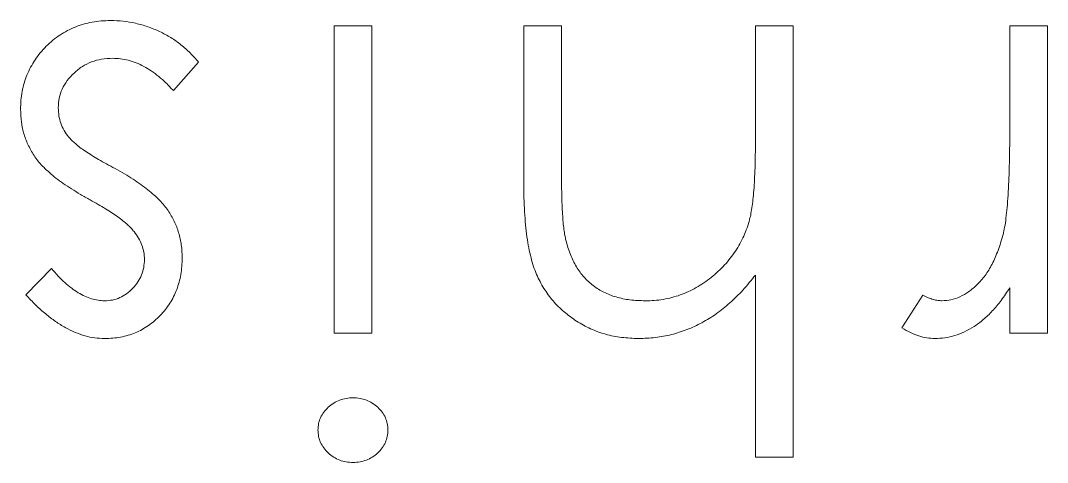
# Model space of a CAD drawing. Header units: millimetres. Extents: x 0 to 276, y 0 to 293.
# Drawn here: x 119.51 to 128.06, y 168.68 to 172.36 of the extents above; entities that cross this region are included whole.
import ezdxf

# ---------------------------------------------------------------- set-up
doc = ezdxf.new("R2010")
doc.units = ezdxf.units.MM

msp = doc.modelspace()

# ---------------------------------------------------------------- linework, layer by layer
at = {"color": 18, "linetype": 'Continuous', "lineweight": 15, "true_color": 0x000000}
for p, q in [((122.1208, 169.7606), (122.1208, 172.3183)), ((122.1208, 172.3183), (122.4349, 172.3183)), ((122.1208, 169.7606), (122.1208, 172.3183)), ((122.1208, 172.3183), (122.4349, 172.3183)), ((122.1208, 169.7606), (122.1208, 172.3183)), ((122.1208, 172.3183), (122.4349, 172.3183)), ((122.1208, 169.7606), (122.1208, 172.3183)), ((122.1208, 172.3183), (122.4349, 172.3183)), ((122.4349, 172.3183), (122.4349, 169.7606)), ((122.4349, 172.3183), (122.4349, 169.7606)), ((122.4349, 172.3183), (122.4349, 169.7606)), ((122.4349, 172.3183), (122.4349, 169.7606)), ((123.7002, 172.3183), (124.0143, 172.3183)), ((123.7002, 171.0121), (123.7002, 172.3183)), ((123.7002, 172.3183), (124.0143, 172.3183)), ((123.7002, 171.0121), (123.7002, 172.3183)), ((123.7002, 172.3183), (124.0143, 172.3183)), ((123.7002, 171.0121), (123.7002, 172.3183)), ((123.7002, 172.3183), (124.0143, 172.3183)), ((123.7002, 171.0121), (123.7002, 172.3183)), ((124.0143, 172.3183), (124.0143, 171.1151)), ((124.0143, 172.3183), (124.0143, 171.1151)), ((124.0143, 172.3183), (124.0143, 171.1151)), ((124.0143, 172.3183), (124.0143, 171.1151)), ((125.6297, 171.3935), (125.6297, 172.3183)), ((125.6297, 172.3183), (125.9438, 172.3183)), ((125.6297, 171.3935), (125.6297, 172.3183)), ((125.6297, 172.3183), (125.9438, 172.3183)), ((125.6297, 171.3935), (125.6297, 172.3183)), ((125.6297, 172.3183), (125.9438, 172.3183)), ((125.6297, 171.3935), (125.6297, 172.3183)), ((125.6297, 172.3183), (125.9438, 172.3183)), ((125.9438, 172.3183), (125.9438, 168.7285)), ((125.9438, 172.3183), (125.9438, 168.7285)), ((125.9438, 172.3183), (125.9438, 168.7285)), ((125.9438, 172.3183), (125.9438, 168.7285)), ((127.7477, 171.4587), (127.7477, 172.3183)), ((127.7477, 172.3183), (128.0618, 172.3183)), ((127.7477, 171.4587), (127.7477, 172.3183)), ((127.7477, 172.3183), (128.0618, 172.3183)), ((127.7477, 171.4587), (127.7477, 172.3183)), ((127.7477, 172.3183), (128.0618, 172.3183)), ((127.7477, 171.4587), (127.7477, 172.3183)), ((127.7477, 172.3183), (128.0618, 172.3183)), ((128.0618, 172.3183), (128.0618, 169.7606)), ((128.0618, 172.3183), (128.0618, 169.7606)), ((128.0618, 172.3183), (128.0618, 169.7606)), ((128.0618, 172.3183), (128.0618, 169.7606)), ((120.99, 172.0168), (120.7818, 171.7798)), ((120.99, 172.0168), (120.7818, 171.7798)), ((120.99, 172.0168), (120.7818, 171.7798)), ((120.99, 172.0168), (120.7818, 171.7798)), ((119.5541, 170.0796), (119.7672, 170.299)), ((119.5541, 170.0796), (119.7672, 170.299)), ((119.5541, 170.0796), (119.7672, 170.299)), ((119.5541, 170.0796), (119.7672, 170.299)), ((125.6297, 168.7285), (125.6297, 170.2436)), ((125.6297, 168.7285), (125.6297, 170.2436)), ((125.6297, 168.7285), (125.6297, 170.2436)), ((125.6297, 168.7285), (125.6297, 170.2436)), ((127.7477, 169.7606), (127.7477, 170.1371)), ((127.7477, 169.7606), (127.7477, 170.1371)), ((127.7477, 169.7606), (127.7477, 170.1371)), ((127.7477, 169.7606), (127.7477, 170.1371)), ((126.8502, 169.8033), (127.0227, 170.0754)), ((126.8502, 169.8033), (127.0227, 170.0754)), ((126.8502, 169.8033), (127.0227, 170.0754)), ((126.8502, 169.8033), (127.0227, 170.0754)), ((122.4349, 169.7606), (122.1208, 169.7606)), ((122.4349, 169.7606), (122.1208, 169.7606)), ((122.4349, 169.7606), (122.1208, 169.7606)), ((122.4349, 169.7606), (122.1208, 169.7606)), ((128.0618, 169.7606), (127.7477, 169.7606)), ((128.0618, 169.7606), (127.7477, 169.7606)), ((128.0618, 169.7606), (127.7477, 169.7606)), ((128.0618, 169.7606), (127.7477, 169.7606)), ((125.9438, 168.7285), (125.6297, 168.7285)), ((125.9438, 168.7285), (125.6297, 168.7285)), ((125.9438, 168.7285), (125.6297, 168.7285)), ((125.9438, 168.7285), (125.6297, 168.7285))]:
    msp.add_line(p, q, dxfattribs=at)
for points, knots in [([(119.5092, 171.6241), (119.5099, 171.6494), (119.5114, 171.6992), (119.5212, 171.7725), (119.5382, 171.8427), (119.5613, 171.9104), (119.5924, 171.9743), (119.629, 172.0362), (119.6729, 172.0945), (119.723, 172.1494), (119.7778, 172.1995), (119.8363, 172.2435), (119.8986, 172.2801), (119.9641, 172.3103), (120.033, 172.3344), (120.1055, 172.3511), (120.1811, 172.361), (120.2325, 172.3624), (120.2587, 172.3631)], [0, 0, 0, 0, 0.0645481, 0.1271991, 0.1885973, 0.2486395, 0.3095247, 0.370037, 0.4318892, 0.4957043, 0.5595193, 0.6213716, 0.6823971, 0.7435685, 0.8054985, 0.8686397, 0.9330662, 1, 1, 1, 1]), ([(119.5092, 171.6241), (119.5099, 171.6494), (119.5114, 171.6992), (119.5212, 171.7725), (119.5382, 171.8427), (119.5613, 171.9104), (119.5924, 171.9743), (119.629, 172.0362), (119.6729, 172.0945), (119.723, 172.1494), (119.7778, 172.1995), (119.8363, 172.2435), (119.8986, 172.2801), (119.9641, 172.3103), (120.033, 172.3344), (120.1055, 172.3511), (120.1811, 172.361), (120.2325, 172.3624), (120.2587, 172.3631)], [0, 0, 0, 0, 0.0645481, 0.1271991, 0.1885973, 0.2486395, 0.3095247, 0.370037, 0.4318892, 0.4957043, 0.5595193, 0.6213716, 0.6823971, 0.7435685, 0.8054985, 0.8686397, 0.9330662, 1, 1, 1, 1]), ([(119.5092, 171.6241), (119.5099, 171.6494), (119.5114, 171.6992), (119.5212, 171.7725), (119.5382, 171.8427), (119.5613, 171.9104), (119.5924, 171.9743), (119.629, 172.0362), (119.6729, 172.0945), (119.723, 172.1494), (119.7778, 172.1995), (119.8363, 172.2435), (119.8986, 172.2801), (119.9641, 172.3103), (120.033, 172.3344), (120.1055, 172.3511), (120.1811, 172.361), (120.2325, 172.3624), (120.2587, 172.3631)], [0, 0, 0, 0, 0.0645481, 0.1271991, 0.1885973, 0.2486395, 0.3095247, 0.370037, 0.4318892, 0.4957043, 0.5595193, 0.6213716, 0.6823971, 0.7435685, 0.8054985, 0.8686397, 0.9330662, 1, 1, 1, 1]), ([(119.5092, 171.6241), (119.5099, 171.6494), (119.5114, 171.6992), (119.5212, 171.7725), (119.5382, 171.8427), (119.5613, 171.9104), (119.5924, 171.9743), (119.629, 172.0362), (119.6729, 172.0945), (119.723, 172.1494), (119.7778, 172.1995), (119.8363, 172.2435), (119.8986, 172.2801), (119.9641, 172.3103), (120.033, 172.3344), (120.1055, 172.3511), (120.1811, 172.361), (120.2325, 172.3624), (120.2587, 172.3631)], [0, 0, 0, 0, 0.0645481, 0.1271991, 0.1885973, 0.2486395, 0.3095247, 0.370037, 0.4318892, 0.4957043, 0.5595193, 0.6213716, 0.6823971, 0.7435685, 0.8054985, 0.8686397, 0.9330662, 1, 1, 1, 1]), ([(120.2587, 172.3631), (120.2941, 172.3621), (120.3643, 172.3602), (120.4682, 172.3417), (120.5697, 172.3129), (120.6681, 172.2731), (120.7612, 172.223), (120.8463, 172.1629), (120.9238, 172.0949), (120.9679, 172.0428), (120.99, 172.0168)], [0, 0, 0, 0, 0.1267425, 0.251724, 0.3772187, 0.5046935, 0.6314582, 0.7554011, 0.8777005, 1, 1, 1, 1]), ([(120.2587, 172.3631), (120.2941, 172.3621), (120.3643, 172.3602), (120.4682, 172.3417), (120.5697, 172.3129), (120.6681, 172.2731), (120.7612, 172.223), (120.8463, 172.1629), (120.9238, 172.0949), (120.9679, 172.0428), (120.99, 172.0168)], [0, 0, 0, 0, 0.1267425, 0.251724, 0.3772187, 0.5046935, 0.6314582, 0.7554011, 0.8777005, 1, 1, 1, 1]), ([(120.2587, 172.3631), (120.2941, 172.3621), (120.3643, 172.3602), (120.4682, 172.3417), (120.5697, 172.3129), (120.6681, 172.2731), (120.7612, 172.223), (120.8463, 172.1629), (120.9238, 172.0949), (120.9679, 172.0428), (120.99, 172.0168)], [0, 0, 0, 0, 0.1267425, 0.251724, 0.3772187, 0.5046935, 0.6314582, 0.7554011, 0.8777005, 1, 1, 1, 1]), ([(120.2587, 172.3631), (120.2941, 172.3621), (120.3643, 172.3602), (120.4682, 172.3417), (120.5697, 172.3129), (120.6681, 172.2731), (120.7612, 172.223), (120.8463, 172.1629), (120.9238, 172.0949), (120.9679, 172.0428), (120.99, 172.0168)], [0, 0, 0, 0, 0.1267425, 0.251724, 0.3772187, 0.5046935, 0.6314582, 0.7554011, 0.8777005, 1, 1, 1, 1]), ([(120.2748, 172.049), (120.2445, 172.0477), (120.1853, 172.045), (120.1004, 172.0207), (120.0221, 171.9825), (119.9541, 171.9284), (119.8962, 171.8655), (119.8543, 171.7946), (119.828, 171.7178), (119.8249, 171.6646), (119.8233, 171.6375)], [0, 0, 0, 0, 0.134042, 0.261896, 0.387836, 0.517686, 0.644509, 0.764718, 0.880291, 1, 1, 1, 1]), ([(120.2748, 172.049), (120.2445, 172.0477), (120.1853, 172.045), (120.1004, 172.0207), (120.0221, 171.9825), (119.9541, 171.9284), (119.8962, 171.8655), (119.8543, 171.7946), (119.828, 171.7178), (119.8249, 171.6646), (119.8233, 171.6375)], [0, 0, 0, 0, 0.134042, 0.261896, 0.387836, 0.517686, 0.644509, 0.764718, 0.880291, 1, 1, 1, 1]), ([(120.2748, 172.049), (120.2445, 172.0477), (120.1853, 172.045), (120.1004, 172.0207), (120.0221, 171.9825), (119.9541, 171.9284), (119.8962, 171.8655), (119.8543, 171.7946), (119.828, 171.7178), (119.8249, 171.6646), (119.8233, 171.6375)], [0, 0, 0, 0, 0.134042, 0.261896, 0.387836, 0.517686, 0.644509, 0.764718, 0.880291, 1, 1, 1, 1]), ([(120.2748, 172.049), (120.2445, 172.0477), (120.1853, 172.045), (120.1004, 172.0207), (120.0221, 171.9825), (119.9541, 171.9284), (119.8962, 171.8655), (119.8543, 171.7946), (119.828, 171.7178), (119.8249, 171.6646), (119.8233, 171.6375)], [0, 0, 0, 0, 0.134042, 0.261896, 0.387836, 0.517686, 0.644509, 0.764718, 0.880291, 1, 1, 1, 1]), ([(120.7818, 171.7798), (120.762, 171.8012), (120.7237, 171.8426), (120.6624, 171.8977), (120.6, 171.9439), (120.5371, 171.9825), (120.4729, 172.0123), (120.4077, 172.0332), (120.3415, 172.0467), (120.2971, 172.0482), (120.2748, 172.049)], [0, 0, 0, 0, 0.147476, 0.285904, 0.417172, 0.540501, 0.659238, 0.775006, 0.887229, 1, 1, 1, 1]), ([(120.7818, 171.7798), (120.762, 171.8012), (120.7237, 171.8426), (120.6624, 171.8977), (120.6, 171.9439), (120.5371, 171.9825), (120.4729, 172.0123), (120.4077, 172.0332), (120.3415, 172.0467), (120.2971, 172.0482), (120.2748, 172.049)], [0, 0, 0, 0, 0.147476, 0.285904, 0.417172, 0.540501, 0.659238, 0.775006, 0.887229, 1, 1, 1, 1]), ([(120.7818, 171.7798), (120.762, 171.8012), (120.7237, 171.8426), (120.6624, 171.8977), (120.6, 171.9439), (120.5371, 171.9825), (120.4729, 172.0123), (120.4077, 172.0332), (120.3415, 172.0467), (120.2971, 172.0482), (120.2748, 172.049)], [0, 0, 0, 0, 0.147476, 0.285904, 0.417172, 0.540501, 0.659238, 0.775006, 0.887229, 1, 1, 1, 1]), ([(120.7818, 171.7798), (120.762, 171.8012), (120.7237, 171.8426), (120.6624, 171.8977), (120.6, 171.9439), (120.5371, 171.9825), (120.4729, 172.0123), (120.4077, 172.0332), (120.3415, 172.0467), (120.2971, 172.0482), (120.2748, 172.049)], [0, 0, 0, 0, 0.147476, 0.285904, 0.417172, 0.540501, 0.659238, 0.775006, 0.887229, 1, 1, 1, 1]), ([(119.6284, 171.2287), (119.6102, 171.2584), (119.574, 171.3174), (119.5359, 171.4146), (119.5138, 171.5178), (119.5108, 171.5883), (119.5092, 171.6241)], [0, 0, 0, 0, 0.248839, 0.495235, 0.743336, 1, 1, 1, 1]), ([(119.6284, 171.2287), (119.6102, 171.2584), (119.574, 171.3174), (119.5359, 171.4146), (119.5138, 171.5178), (119.5108, 171.5883), (119.5092, 171.6241)], [0, 0, 0, 0, 0.248839, 0.495235, 0.743336, 1, 1, 1, 1]), ([(119.6284, 171.2287), (119.6102, 171.2584), (119.574, 171.3174), (119.5359, 171.4146), (119.5138, 171.5178), (119.5108, 171.5883), (119.5092, 171.6241)], [0, 0, 0, 0, 0.248839, 0.495235, 0.743336, 1, 1, 1, 1]), ([(119.6284, 171.2287), (119.6102, 171.2584), (119.574, 171.3174), (119.5359, 171.4146), (119.5138, 171.5178), (119.5108, 171.5883), (119.5092, 171.6241)], [0, 0, 0, 0, 0.248839, 0.495235, 0.743336, 1, 1, 1, 1]), ([(119.8233, 171.6375), (119.8244, 171.6152), (119.8266, 171.5711), (119.8434, 171.5074), (119.87, 171.4469), (119.8962, 171.4115), (119.9096, 171.3935)], [0, 0, 0, 0, 0.253475, 0.500453, 0.745578, 1, 1, 1, 1]), ([(119.8233, 171.6375), (119.8244, 171.6152), (119.8266, 171.5711), (119.8434, 171.5074), (119.87, 171.4469), (119.8962, 171.4115), (119.9096, 171.3935)], [0, 0, 0, 0, 0.253475, 0.500453, 0.745578, 1, 1, 1, 1]), ([(119.8233, 171.6375), (119.8244, 171.6152), (119.8266, 171.5711), (119.8434, 171.5074), (119.87, 171.4469), (119.8962, 171.4115), (119.9096, 171.3935)], [0, 0, 0, 0, 0.253475, 0.500453, 0.745578, 1, 1, 1, 1]), ([(119.8233, 171.6375), (119.8244, 171.6152), (119.8266, 171.5711), (119.8434, 171.5074), (119.87, 171.4469), (119.8962, 171.4115), (119.9096, 171.3935)], [0, 0, 0, 0, 0.253475, 0.500453, 0.745578, 1, 1, 1, 1]), ([(119.9096, 171.3935), (119.9176, 171.3844), (119.9351, 171.3648), (119.9671, 171.3363), (120.0055, 171.3057), (120.0506, 171.2734), (120.1026, 171.2398), (120.1617, 171.2051), (120.227, 171.1677), (120.2731, 171.1428), (120.2973, 171.1299)], [0, 0, 0, 0, 0.076875, 0.167462, 0.27227, 0.389551, 0.520801, 0.666263, 0.825545, 1, 1, 1, 1]), ([(119.9096, 171.3935), (119.9176, 171.3844), (119.9351, 171.3648), (119.9671, 171.3363), (120.0055, 171.3057), (120.0506, 171.2734), (120.1026, 171.2398), (120.1617, 171.2051), (120.227, 171.1677), (120.2731, 171.1428), (120.2973, 171.1299)], [0, 0, 0, 0, 0.076875, 0.167462, 0.27227, 0.389551, 0.520801, 0.666263, 0.825545, 1, 1, 1, 1]), ([(119.9096, 171.3935), (119.9176, 171.3844), (119.9351, 171.3648), (119.9671, 171.3363), (120.0055, 171.3057), (120.0506, 171.2734), (120.1026, 171.2398), (120.1617, 171.2051), (120.227, 171.1677), (120.2731, 171.1428), (120.2973, 171.1299)], [0, 0, 0, 0, 0.076875, 0.167462, 0.27227, 0.389551, 0.520801, 0.666263, 0.825545, 1, 1, 1, 1]), ([(119.9096, 171.3935), (119.9176, 171.3844), (119.9351, 171.3648), (119.9671, 171.3363), (120.0055, 171.3057), (120.0506, 171.2734), (120.1026, 171.2398), (120.1617, 171.2051), (120.227, 171.1677), (120.2731, 171.1428), (120.2973, 171.1299)], [0, 0, 0, 0, 0.076875, 0.167462, 0.27227, 0.389551, 0.520801, 0.666263, 0.825545, 1, 1, 1, 1]), ([(125.5814, 170.7071), (125.5853, 170.7241), (125.5939, 170.7612), (125.6032, 170.8224), (125.6115, 170.8935), (125.6186, 170.9743), (125.6229, 171.0653), (125.6276, 171.1658), (125.6293, 171.2764), (125.6296, 171.3533), (125.6297, 171.3935)], [0, 0, 0, 0, 0.075999, 0.165611, 0.269045, 0.387448, 0.518827, 0.665394, 0.825083, 1, 1, 1, 1]), ([(125.5814, 170.7071), (125.5853, 170.7241), (125.5939, 170.7612), (125.6032, 170.8224), (125.6115, 170.8935), (125.6186, 170.9743), (125.6229, 171.0653), (125.6276, 171.1658), (125.6293, 171.2764), (125.6296, 171.3533), (125.6297, 171.3935)], [0, 0, 0, 0, 0.075999, 0.165611, 0.269045, 0.387448, 0.518827, 0.665394, 0.825083, 1, 1, 1, 1]), ([(125.5814, 170.7071), (125.5853, 170.7241), (125.5939, 170.7612), (125.6032, 170.8224), (125.6115, 170.8935), (125.6186, 170.9743), (125.6229, 171.0653), (125.6276, 171.1658), (125.6293, 171.2764), (125.6296, 171.3533), (125.6297, 171.3935)], [0, 0, 0, 0, 0.075999, 0.165611, 0.269045, 0.387448, 0.518827, 0.665394, 0.825083, 1, 1, 1, 1]), ([(125.5814, 170.7071), (125.5853, 170.7241), (125.5939, 170.7612), (125.6032, 170.8224), (125.6115, 170.8935), (125.6186, 170.9743), (125.6229, 171.0653), (125.6276, 171.1658), (125.6293, 171.2764), (125.6296, 171.3533), (125.6297, 171.3935)], [0, 0, 0, 0, 0.075999, 0.165611, 0.269045, 0.387448, 0.518827, 0.665394, 0.825083, 1, 1, 1, 1]), ([(127.6916, 170.5809), (127.6963, 170.6012), (127.7068, 170.6461), (127.717, 170.7214), (127.7271, 170.8104), (127.7342, 170.9134), (127.7407, 171.03), (127.7445, 171.1605), (127.7476, 171.3049), (127.7476, 171.4059), (127.7477, 171.4587)], [0, 0, 0, 0, 0.070855, 0.156938, 0.2586, 0.375891, 0.508166, 0.656238, 0.820177, 1, 1, 1, 1]), ([(127.6916, 170.5809), (127.6963, 170.6012), (127.7068, 170.6461), (127.717, 170.7214), (127.7271, 170.8104), (127.7342, 170.9134), (127.7407, 171.03), (127.7445, 171.1605), (127.7476, 171.3049), (127.7476, 171.4059), (127.7477, 171.4587)], [0, 0, 0, 0, 0.070855, 0.156938, 0.2586, 0.375891, 0.508166, 0.656238, 0.820177, 1, 1, 1, 1]), ([(127.6916, 170.5809), (127.6963, 170.6012), (127.7068, 170.6461), (127.717, 170.7214), (127.7271, 170.8104), (127.7342, 170.9134), (127.7407, 171.03), (127.7445, 171.1605), (127.7476, 171.3049), (127.7476, 171.4059), (127.7477, 171.4587)], [0, 0, 0, 0, 0.070855, 0.156938, 0.2586, 0.375891, 0.508166, 0.656238, 0.820177, 1, 1, 1, 1]), ([(127.6916, 170.5809), (127.6963, 170.6012), (127.7068, 170.6461), (127.717, 170.7214), (127.7271, 170.8104), (127.7342, 170.9134), (127.7407, 171.03), (127.7445, 171.1605), (127.7476, 171.3049), (127.7476, 171.4059), (127.7477, 171.4587)], [0, 0, 0, 0, 0.070855, 0.156938, 0.2586, 0.375891, 0.508166, 0.656238, 0.820177, 1, 1, 1, 1]), ([(120.089, 170.8697), (120.0618, 170.885), (120.0093, 170.9144), (119.9346, 170.9601), (119.8668, 171.0056), (119.8053, 171.0502), (119.7514, 171.0954), (119.7033, 171.1393), (119.6623, 171.1833), (119.6394, 171.214), (119.6284, 171.2287)], [0, 0, 0, 0, 0.158989, 0.307115, 0.446213, 0.574876, 0.694152, 0.804581, 0.906593, 1, 1, 1, 1]), ([(120.089, 170.8697), (120.0618, 170.885), (120.0093, 170.9144), (119.9346, 170.9601), (119.8668, 171.0056), (119.8053, 171.0502), (119.7514, 171.0954), (119.7033, 171.1393), (119.6623, 171.1833), (119.6394, 171.214), (119.6284, 171.2287)], [0, 0, 0, 0, 0.158989, 0.307115, 0.446213, 0.574876, 0.694152, 0.804581, 0.906593, 1, 1, 1, 1]), ([(120.089, 170.8697), (120.0618, 170.885), (120.0093, 170.9144), (119.9346, 170.9601), (119.8668, 171.0056), (119.8053, 171.0502), (119.7514, 171.0954), (119.7033, 171.1393), (119.6623, 171.1833), (119.6394, 171.214), (119.6284, 171.2287)], [0, 0, 0, 0, 0.158989, 0.307115, 0.446213, 0.574876, 0.694152, 0.804581, 0.906593, 1, 1, 1, 1]), ([(120.089, 170.8697), (120.0618, 170.885), (120.0093, 170.9144), (119.9346, 170.9601), (119.8668, 171.0056), (119.8053, 171.0502), (119.7514, 171.0954), (119.7033, 171.1393), (119.6623, 171.1833), (119.6394, 171.214), (119.6284, 171.2287)], [0, 0, 0, 0, 0.158989, 0.307115, 0.446213, 0.574876, 0.694152, 0.804581, 0.906593, 1, 1, 1, 1]), ([(120.2973, 171.1299), (120.3233, 171.1153), (120.3738, 171.0871), (120.4454, 171.0432), (120.5099, 170.9985), (120.569, 170.9556), (120.6212, 170.9122), (120.6662, 170.8682), (120.7059, 170.8255), (120.7278, 170.7952), (120.7383, 170.7807)], [0, 0, 0, 0, 0.157762, 0.30595, 0.443775, 0.572824, 0.692154, 0.802296, 0.905564, 1, 1, 1, 1]), ([(120.2973, 171.1299), (120.3233, 171.1153), (120.3738, 171.0871), (120.4454, 171.0432), (120.5099, 170.9985), (120.569, 170.9556), (120.6212, 170.9122), (120.6662, 170.8682), (120.7059, 170.8255), (120.7278, 170.7952), (120.7383, 170.7807)], [0, 0, 0, 0, 0.157762, 0.30595, 0.443775, 0.572824, 0.692154, 0.802296, 0.905564, 1, 1, 1, 1]), ([(120.2973, 171.1299), (120.3233, 171.1153), (120.3738, 171.0871), (120.4454, 171.0432), (120.5099, 170.9985), (120.569, 170.9556), (120.6212, 170.9122), (120.6662, 170.8682), (120.7059, 170.8255), (120.7278, 170.7952), (120.7383, 170.7807)], [0, 0, 0, 0, 0.157762, 0.30595, 0.443775, 0.572824, 0.692154, 0.802296, 0.905564, 1, 1, 1, 1]), ([(120.2973, 171.1299), (120.3233, 171.1153), (120.3738, 171.0871), (120.4454, 171.0432), (120.5099, 170.9985), (120.569, 170.9556), (120.6212, 170.9122), (120.6662, 170.8682), (120.7059, 170.8255), (120.7278, 170.7952), (120.7383, 170.7807)], [0, 0, 0, 0, 0.157762, 0.30595, 0.443775, 0.572824, 0.692154, 0.802296, 0.905564, 1, 1, 1, 1]), ([(124.0143, 171.1151), (124.0145, 171.0803), (124.0149, 171.0137), (124.0161, 170.9183), (124.0188, 170.8318), (124.0231, 170.7545), (124.0277, 170.6862), (124.034, 170.627), (124.0413, 170.5769), (124.0479, 170.5467), (124.0508, 170.5332)], [0, 0, 0, 0, 0.178867, 0.342141, 0.489871, 0.623312, 0.740056, 0.841468, 0.928901, 1, 1, 1, 1]), ([(124.0143, 171.1151), (124.0145, 171.0803), (124.0149, 171.0137), (124.0161, 170.9183), (124.0188, 170.8318), (124.0231, 170.7545), (124.0277, 170.6862), (124.034, 170.627), (124.0413, 170.5769), (124.0479, 170.5467), (124.0508, 170.5332)], [0, 0, 0, 0, 0.178867, 0.342141, 0.489871, 0.623312, 0.740056, 0.841468, 0.928901, 1, 1, 1, 1]), ([(124.0143, 171.1151), (124.0145, 171.0803), (124.0149, 171.0137), (124.0161, 170.9183), (124.0188, 170.8318), (124.0231, 170.7545), (124.0277, 170.6862), (124.034, 170.627), (124.0413, 170.5769), (124.0479, 170.5467), (124.0508, 170.5332)], [0, 0, 0, 0, 0.178867, 0.342141, 0.489871, 0.623312, 0.740056, 0.841468, 0.928901, 1, 1, 1, 1]), ([(124.0143, 171.1151), (124.0145, 171.0803), (124.0149, 171.0137), (124.0161, 170.9183), (124.0188, 170.8318), (124.0231, 170.7545), (124.0277, 170.6862), (124.034, 170.627), (124.0413, 170.5769), (124.0479, 170.5467), (124.0508, 170.5332)], [0, 0, 0, 0, 0.178867, 0.342141, 0.489871, 0.623312, 0.740056, 0.841468, 0.928901, 1, 1, 1, 1]), ([(124.6566, 169.7157), (124.6092, 169.7174), (124.5166, 169.7209), (124.3817, 169.7479), (124.2558, 169.794), (124.1391, 169.8572), (124.0343, 169.9359), (123.9414, 170.0267), (123.8656, 170.132), (123.814, 170.2292), (123.7804, 170.3158), (123.7592, 170.39), (123.7411, 170.4727), (123.7254, 170.5639), (123.715, 170.6639), (123.7066, 170.7724), (123.7006, 170.8893), (123.7004, 170.9702), (123.7002, 171.0121)], [0, 0, 0, 0, 0.077229, 0.151155, 0.223454, 0.295497, 0.36692, 0.436794, 0.506696, 0.577864, 0.615912, 0.658048, 0.703776, 0.75408, 0.808979, 0.867913, 0.931702, 1, 1, 1, 1]), ([(124.6566, 169.7157), (124.6092, 169.7174), (124.5166, 169.7209), (124.3817, 169.7479), (124.2558, 169.794), (124.1391, 169.8572), (124.0343, 169.9359), (123.9414, 170.0267), (123.8656, 170.132), (123.814, 170.2292), (123.7804, 170.3158), (123.7592, 170.39), (123.7411, 170.4727), (123.7254, 170.5639), (123.715, 170.6639), (123.7066, 170.7724), (123.7006, 170.8893), (123.7004, 170.9702), (123.7002, 171.0121)], [0, 0, 0, 0, 0.077229, 0.151155, 0.223454, 0.295497, 0.36692, 0.436794, 0.506696, 0.577864, 0.615912, 0.658048, 0.703776, 0.75408, 0.808979, 0.867913, 0.931702, 1, 1, 1, 1]), ([(124.6566, 169.7157), (124.6092, 169.7174), (124.5166, 169.7209), (124.3817, 169.7479), (124.2558, 169.794), (124.1391, 169.8572), (124.0343, 169.9359), (123.9414, 170.0267), (123.8656, 170.132), (123.814, 170.2292), (123.7804, 170.3158), (123.7592, 170.39), (123.7411, 170.4727), (123.7254, 170.5639), (123.715, 170.6639), (123.7066, 170.7724), (123.7006, 170.8893), (123.7004, 170.9702), (123.7002, 171.0121)], [0, 0, 0, 0, 0.077229, 0.151155, 0.223454, 0.295497, 0.36692, 0.436794, 0.506696, 0.577864, 0.615912, 0.658048, 0.703776, 0.75408, 0.808979, 0.867913, 0.931702, 1, 1, 1, 1]), ([(124.6566, 169.7157), (124.6092, 169.7174), (124.5166, 169.7209), (124.3817, 169.7479), (124.2558, 169.794), (124.1391, 169.8572), (124.0343, 169.9359), (123.9414, 170.0267), (123.8656, 170.132), (123.814, 170.2292), (123.7804, 170.3158), (123.7592, 170.39), (123.7411, 170.4727), (123.7254, 170.5639), (123.715, 170.6639), (123.7066, 170.7724), (123.7006, 170.8893), (123.7004, 170.9702), (123.7002, 171.0121)], [0, 0, 0, 0, 0.077229, 0.151155, 0.223454, 0.295497, 0.36692, 0.436794, 0.506696, 0.577864, 0.615912, 0.658048, 0.703776, 0.75408, 0.808979, 0.867913, 0.931702, 1, 1, 1, 1]), ([(120.4543, 170.6061), (120.4464, 170.6159), (120.4294, 170.6367), (120.3976, 170.6656), (120.3616, 170.6976), (120.3183, 170.7295), (120.2695, 170.7631), (120.2143, 170.7971), (120.1543, 170.8341), (120.1114, 170.8576), (120.089, 170.8697)], [0, 0, 0, 0, 0.0834251, 0.1775598, 0.2839824, 0.4022167, 0.5335685, 0.676121, 0.8316494, 1, 1, 1, 1]), ([(120.4543, 170.6061), (120.4464, 170.6159), (120.4294, 170.6367), (120.3976, 170.6656), (120.3616, 170.6976), (120.3183, 170.7295), (120.2695, 170.7631), (120.2143, 170.7971), (120.1543, 170.8341), (120.1114, 170.8576), (120.089, 170.8697)], [0, 0, 0, 0, 0.0834251, 0.1775598, 0.2839824, 0.4022167, 0.5335685, 0.676121, 0.8316494, 1, 1, 1, 1]), ([(120.4543, 170.6061), (120.4464, 170.6159), (120.4294, 170.6367), (120.3976, 170.6656), (120.3616, 170.6976), (120.3183, 170.7295), (120.2695, 170.7631), (120.2143, 170.7971), (120.1543, 170.8341), (120.1114, 170.8576), (120.089, 170.8697)], [0, 0, 0, 0, 0.0834251, 0.1775598, 0.2839824, 0.4022167, 0.5335685, 0.676121, 0.8316494, 1, 1, 1, 1]), ([(120.4543, 170.6061), (120.4464, 170.6159), (120.4294, 170.6367), (120.3976, 170.6656), (120.3616, 170.6976), (120.3183, 170.7295), (120.2695, 170.7631), (120.2143, 170.7971), (120.1543, 170.8341), (120.1114, 170.8576), (120.089, 170.8697)], [0, 0, 0, 0, 0.0834251, 0.1775598, 0.2839824, 0.4022167, 0.5335685, 0.676121, 0.8316494, 1, 1, 1, 1]), ([(120.7383, 170.7807), (120.7564, 170.7516), (120.7927, 170.6933), (120.8279, 170.5959), (120.8521, 170.4935), (120.8543, 170.4228), (120.8554, 170.3867)], [0, 0, 0, 0, 0.246252, 0.492591, 0.74057, 1, 1, 1, 1]), ([(120.7383, 170.7807), (120.7564, 170.7516), (120.7927, 170.6933), (120.8279, 170.5959), (120.8521, 170.4935), (120.8543, 170.4228), (120.8554, 170.3867)], [0, 0, 0, 0, 0.246252, 0.492591, 0.74057, 1, 1, 1, 1]), ([(120.7383, 170.7807), (120.7564, 170.7516), (120.7927, 170.6933), (120.8279, 170.5959), (120.8521, 170.4935), (120.8543, 170.4228), (120.8554, 170.3867)], [0, 0, 0, 0, 0.246252, 0.492591, 0.74057, 1, 1, 1, 1]), ([(120.7383, 170.7807), (120.7564, 170.7516), (120.7927, 170.6933), (120.8279, 170.5959), (120.8521, 170.4935), (120.8543, 170.4228), (120.8554, 170.3867)], [0, 0, 0, 0, 0.246252, 0.492591, 0.74057, 1, 1, 1, 1]), ([(124.712, 170.0298), (124.7372, 170.0303), (124.7872, 170.0312), (124.8614, 170.0407), (124.9333, 170.0561), (125.0037, 170.077), (125.0711, 170.1055), (125.1374, 170.1384), (125.2008, 170.1787), (125.2624, 170.2239), (125.3197, 170.274), (125.3731, 170.3268), (125.4206, 170.3831), (125.4637, 170.4419), (125.5008, 170.5041), (125.5333, 170.5689), (125.5608, 170.6366), (125.5745, 170.6836), (125.5814, 170.7071)], [0, 0, 0, 0, 0.06402, 0.126694, 0.189084, 0.250363, 0.312516, 0.374243, 0.43785, 0.502657, 0.567745, 0.630576, 0.692772, 0.754268, 0.815121, 0.876051, 0.937982, 1, 1, 1, 1]), ([(124.712, 170.0298), (124.7372, 170.0303), (124.7872, 170.0312), (124.8614, 170.0407), (124.9333, 170.0561), (125.0037, 170.077), (125.0711, 170.1055), (125.1374, 170.1384), (125.2008, 170.1787), (125.2624, 170.2239), (125.3197, 170.274), (125.3731, 170.3268), (125.4206, 170.3831), (125.4637, 170.4419), (125.5008, 170.5041), (125.5333, 170.5689), (125.5608, 170.6366), (125.5745, 170.6836), (125.5814, 170.7071)], [0, 0, 0, 0, 0.06402, 0.126694, 0.189084, 0.250363, 0.312516, 0.374243, 0.43785, 0.502657, 0.567745, 0.630576, 0.692772, 0.754268, 0.815121, 0.876051, 0.937982, 1, 1, 1, 1]), ([(124.712, 170.0298), (124.7372, 170.0303), (124.7872, 170.0312), (124.8614, 170.0407), (124.9333, 170.0561), (125.0037, 170.077), (125.0711, 170.1055), (125.1374, 170.1384), (125.2008, 170.1787), (125.2624, 170.2239), (125.3197, 170.274), (125.3731, 170.3268), (125.4206, 170.3831), (125.4637, 170.4419), (125.5008, 170.5041), (125.5333, 170.5689), (125.5608, 170.6366), (125.5745, 170.6836), (125.5814, 170.7071)], [0, 0, 0, 0, 0.06402, 0.126694, 0.189084, 0.250363, 0.312516, 0.374243, 0.43785, 0.502657, 0.567745, 0.630576, 0.692772, 0.754268, 0.815121, 0.876051, 0.937982, 1, 1, 1, 1]), ([(124.712, 170.0298), (124.7372, 170.0303), (124.7872, 170.0312), (124.8614, 170.0407), (124.9333, 170.0561), (125.0037, 170.077), (125.0711, 170.1055), (125.1374, 170.1384), (125.2008, 170.1787), (125.2624, 170.2239), (125.3197, 170.274), (125.3731, 170.3268), (125.4206, 170.3831), (125.4637, 170.4419), (125.5008, 170.5041), (125.5333, 170.5689), (125.5608, 170.6366), (125.5745, 170.6836), (125.5814, 170.7071)], [0, 0, 0, 0, 0.06402, 0.126694, 0.189084, 0.250363, 0.312516, 0.374243, 0.43785, 0.502657, 0.567745, 0.630576, 0.692772, 0.754268, 0.815121, 0.876051, 0.937982, 1, 1, 1, 1]), ([(120.5413, 170.374), (120.5402, 170.3943), (120.5379, 170.4346), (120.5207, 170.4942), (120.4932, 170.5522), (120.4676, 170.5878), (120.4543, 170.6061)], [0, 0, 0, 0, 0.24004, 0.479403, 0.731757, 1, 1, 1, 1]), ([(120.5413, 170.374), (120.5402, 170.3943), (120.5379, 170.4346), (120.5207, 170.4942), (120.4932, 170.5522), (120.4676, 170.5878), (120.4543, 170.6061)], [0, 0, 0, 0, 0.24004, 0.479403, 0.731757, 1, 1, 1, 1]), ([(120.5413, 170.374), (120.5402, 170.3943), (120.5379, 170.4346), (120.5207, 170.4942), (120.4932, 170.5522), (120.4676, 170.5878), (120.4543, 170.6061)], [0, 0, 0, 0, 0.24004, 0.479403, 0.731757, 1, 1, 1, 1]), ([(120.5413, 170.374), (120.5402, 170.3943), (120.5379, 170.4346), (120.5207, 170.4942), (120.4932, 170.5522), (120.4676, 170.5878), (120.4543, 170.6061)], [0, 0, 0, 0, 0.24004, 0.479403, 0.731757, 1, 1, 1, 1]), ([(127.1833, 170.0298), (127.2085, 170.0315), (127.2599, 170.0349), (127.3354, 170.0618), (127.4086, 170.1054), (127.4668, 170.1536), (127.5118, 170.2002), (127.544, 170.2408), (127.5735, 170.2864), (127.6016, 170.3361), (127.6273, 170.3909), (127.6513, 170.4501), (127.6729, 170.5138), (127.6853, 170.5581), (127.6916, 170.5809)], [0, 0, 0, 0, 0.0938065, 0.1913381, 0.2951906, 0.4103123, 0.4719303, 0.5364252, 0.6031187, 0.6741177, 0.749332, 0.8282834, 0.9120398, 1, 1, 1, 1]), ([(127.1833, 170.0298), (127.2085, 170.0315), (127.2599, 170.0349), (127.3354, 170.0618), (127.4086, 170.1054), (127.4668, 170.1536), (127.5118, 170.2002), (127.544, 170.2408), (127.5735, 170.2864), (127.6016, 170.3361), (127.6273, 170.3909), (127.6513, 170.4501), (127.6729, 170.5138), (127.6853, 170.5581), (127.6916, 170.5809)], [0, 0, 0, 0, 0.0938065, 0.1913381, 0.2951906, 0.4103123, 0.4719303, 0.5364252, 0.6031187, 0.6741177, 0.749332, 0.8282834, 0.9120398, 1, 1, 1, 1]), ([(127.1833, 170.0298), (127.2085, 170.0315), (127.2599, 170.0349), (127.3354, 170.0618), (127.4086, 170.1054), (127.4668, 170.1536), (127.5118, 170.2002), (127.544, 170.2408), (127.5735, 170.2864), (127.6016, 170.3361), (127.6273, 170.3909), (127.6513, 170.4501), (127.6729, 170.5138), (127.6853, 170.5581), (127.6916, 170.5809)], [0, 0, 0, 0, 0.0938065, 0.1913381, 0.2951906, 0.4103123, 0.4719303, 0.5364252, 0.6031187, 0.6741177, 0.749332, 0.8282834, 0.9120398, 1, 1, 1, 1]), ([(127.1833, 170.0298), (127.2085, 170.0315), (127.2599, 170.0349), (127.3354, 170.0618), (127.4086, 170.1054), (127.4668, 170.1536), (127.5118, 170.2002), (127.544, 170.2408), (127.5735, 170.2864), (127.6016, 170.3361), (127.6273, 170.3909), (127.6513, 170.4501), (127.6729, 170.5138), (127.6853, 170.5581), (127.6916, 170.5809)], [0, 0, 0, 0, 0.0938065, 0.1913381, 0.2951906, 0.4103123, 0.4719303, 0.5364252, 0.6031187, 0.6741177, 0.749332, 0.8282834, 0.9120398, 1, 1, 1, 1]), ([(124.0508, 170.5332), (124.0622, 170.4935), (124.0842, 170.4172), (124.1352, 170.3135), (124.199, 170.2252), (124.2768, 170.1532), (124.3674, 170.0968), (124.4713, 170.0578), (124.5875, 170.0335), (124.6693, 170.0311), (124.712, 170.0298)], [0, 0, 0, 0, 0.136257, 0.261954, 0.379638, 0.494379, 0.609866, 0.729887, 0.859213, 1, 1, 1, 1]), ([(124.0508, 170.5332), (124.0622, 170.4935), (124.0842, 170.4172), (124.1352, 170.3135), (124.199, 170.2252), (124.2768, 170.1532), (124.3674, 170.0968), (124.4713, 170.0578), (124.5875, 170.0335), (124.6693, 170.0311), (124.712, 170.0298)], [0, 0, 0, 0, 0.136257, 0.261954, 0.379638, 0.494379, 0.609866, 0.729887, 0.859213, 1, 1, 1, 1]), ([(124.0508, 170.5332), (124.0622, 170.4935), (124.0842, 170.4172), (124.1352, 170.3135), (124.199, 170.2252), (124.2768, 170.1532), (124.3674, 170.0968), (124.4713, 170.0578), (124.5875, 170.0335), (124.6693, 170.0311), (124.712, 170.0298)], [0, 0, 0, 0, 0.136257, 0.261954, 0.379638, 0.494379, 0.609866, 0.729887, 0.859213, 1, 1, 1, 1]), ([(124.0508, 170.5332), (124.0622, 170.4935), (124.0842, 170.4172), (124.1352, 170.3135), (124.199, 170.2252), (124.2768, 170.1532), (124.3674, 170.0968), (124.4713, 170.0578), (124.5875, 170.0335), (124.6693, 170.0311), (124.712, 170.0298)], [0, 0, 0, 0, 0.136257, 0.261954, 0.379638, 0.494379, 0.609866, 0.729887, 0.859213, 1, 1, 1, 1]), ([(120.8554, 170.3867), (120.8548, 170.363), (120.8538, 170.3168), (120.8454, 170.2489), (120.8303, 170.1843), (120.8112, 170.1222), (120.7847, 170.0637), (120.7531, 170.008), (120.7159, 169.9553), (120.673, 169.9063), (120.6259, 169.8618), (120.575, 169.823), (120.5215, 169.7899), (120.4651, 169.7621), (120.4053, 169.7411), (120.3425, 169.7267), (120.2768, 169.717), (120.2319, 169.7161), (120.2089, 169.7157)], [0, 0, 0, 0, 0.067978, 0.133044, 0.196507, 0.258613, 0.319728, 0.380873, 0.442636, 0.505079, 0.567881, 0.628814, 0.68891, 0.748765, 0.809386, 0.870884, 0.934037, 1, 1, 1, 1]), ([(120.8554, 170.3867), (120.8548, 170.363), (120.8538, 170.3168), (120.8454, 170.2489), (120.8303, 170.1843), (120.8112, 170.1222), (120.7847, 170.0637), (120.7531, 170.008), (120.7159, 169.9553), (120.673, 169.9063), (120.6259, 169.8618), (120.575, 169.823), (120.5215, 169.7899), (120.4651, 169.7621), (120.4053, 169.7411), (120.3425, 169.7267), (120.2768, 169.717), (120.2319, 169.7161), (120.2089, 169.7157)], [0, 0, 0, 0, 0.067978, 0.133044, 0.196507, 0.258613, 0.319728, 0.380873, 0.442636, 0.505079, 0.567881, 0.628814, 0.68891, 0.748765, 0.809386, 0.870884, 0.934037, 1, 1, 1, 1]), ([(120.8554, 170.3867), (120.8548, 170.363), (120.8538, 170.3168), (120.8454, 170.2489), (120.8303, 170.1843), (120.8112, 170.1222), (120.7847, 170.0637), (120.7531, 170.008), (120.7159, 169.9553), (120.673, 169.9063), (120.6259, 169.8618), (120.575, 169.823), (120.5215, 169.7899), (120.4651, 169.7621), (120.4053, 169.7411), (120.3425, 169.7267), (120.2768, 169.717), (120.2319, 169.7161), (120.2089, 169.7157)], [0, 0, 0, 0, 0.067978, 0.133044, 0.196507, 0.258613, 0.319728, 0.380873, 0.442636, 0.505079, 0.567881, 0.628814, 0.68891, 0.748765, 0.809386, 0.870884, 0.934037, 1, 1, 1, 1]), ([(120.8554, 170.3867), (120.8548, 170.363), (120.8538, 170.3168), (120.8454, 170.2489), (120.8303, 170.1843), (120.8112, 170.1222), (120.7847, 170.0637), (120.7531, 170.008), (120.7159, 169.9553), (120.673, 169.9063), (120.6259, 169.8618), (120.575, 169.823), (120.5215, 169.7899), (120.4651, 169.7621), (120.4053, 169.7411), (120.3425, 169.7267), (120.2768, 169.717), (120.2319, 169.7161), (120.2089, 169.7157)], [0, 0, 0, 0, 0.067978, 0.133044, 0.196507, 0.258613, 0.319728, 0.380873, 0.442636, 0.505079, 0.567881, 0.628814, 0.68891, 0.748765, 0.809386, 0.870884, 0.934037, 1, 1, 1, 1]), ([(120.2089, 170.0298), (120.2311, 170.0309), (120.2746, 170.033), (120.3371, 170.0541), (120.395, 170.0865), (120.4452, 170.1325), (120.4877, 170.1852), (120.5187, 170.2442), (120.5376, 170.3077), (120.5401, 170.3517), (120.5413, 170.374)], [0, 0, 0, 0, 0.1249585, 0.2459006, 0.369166, 0.4985108, 0.6285039, 0.7510283, 0.8737242, 1, 1, 1, 1]), ([(120.2089, 170.0298), (120.2311, 170.0309), (120.2746, 170.033), (120.3371, 170.0541), (120.395, 170.0865), (120.4452, 170.1325), (120.4877, 170.1852), (120.5187, 170.2442), (120.5376, 170.3077), (120.5401, 170.3517), (120.5413, 170.374)], [0, 0, 0, 0, 0.1249585, 0.2459006, 0.369166, 0.4985108, 0.6285039, 0.7510283, 0.8737242, 1, 1, 1, 1]), ([(120.2089, 170.0298), (120.2311, 170.0309), (120.2746, 170.033), (120.3371, 170.0541), (120.395, 170.0865), (120.4452, 170.1325), (120.4877, 170.1852), (120.5187, 170.2442), (120.5376, 170.3077), (120.5401, 170.3517), (120.5413, 170.374)], [0, 0, 0, 0, 0.1249585, 0.2459006, 0.369166, 0.4985108, 0.6285039, 0.7510283, 0.8737242, 1, 1, 1, 1]), ([(120.2089, 170.0298), (120.2311, 170.0309), (120.2746, 170.033), (120.3371, 170.0541), (120.395, 170.0865), (120.4452, 170.1325), (120.4877, 170.1852), (120.5187, 170.2442), (120.5376, 170.3077), (120.5401, 170.3517), (120.5413, 170.374)], [0, 0, 0, 0, 0.1249585, 0.2459006, 0.369166, 0.4985108, 0.6285039, 0.7510283, 0.8737242, 1, 1, 1, 1]), ([(119.7672, 170.299), (119.7856, 170.2777), (119.8211, 170.2366), (119.8773, 170.1817), (119.9333, 170.1356), (119.9884, 170.0966), (120.0438, 170.0672), (120.0991, 170.0457), (120.1541, 170.0324), (120.1909, 170.0306), (120.2089, 170.0298)], [0, 0, 0, 0, 0.158223, 0.305036, 0.441309, 0.565963, 0.683525, 0.793334, 0.898518, 1, 1, 1, 1]), ([(119.7672, 170.299), (119.7856, 170.2777), (119.8211, 170.2366), (119.8773, 170.1817), (119.9333, 170.1356), (119.9884, 170.0966), (120.0438, 170.0672), (120.0991, 170.0457), (120.1541, 170.0324), (120.1909, 170.0306), (120.2089, 170.0298)], [0, 0, 0, 0, 0.158223, 0.305036, 0.441309, 0.565963, 0.683525, 0.793334, 0.898518, 1, 1, 1, 1]), ([(119.7672, 170.299), (119.7856, 170.2777), (119.8211, 170.2366), (119.8773, 170.1817), (119.9333, 170.1356), (119.9884, 170.0966), (120.0438, 170.0672), (120.0991, 170.0457), (120.1541, 170.0324), (120.1909, 170.0306), (120.2089, 170.0298)], [0, 0, 0, 0, 0.158223, 0.305036, 0.441309, 0.565963, 0.683525, 0.793334, 0.898518, 1, 1, 1, 1]), ([(119.7672, 170.299), (119.7856, 170.2777), (119.8211, 170.2366), (119.8773, 170.1817), (119.9333, 170.1356), (119.9884, 170.0966), (120.0438, 170.0672), (120.0991, 170.0457), (120.1541, 170.0324), (120.1909, 170.0306), (120.2089, 170.0298)], [0, 0, 0, 0, 0.158223, 0.305036, 0.441309, 0.565963, 0.683525, 0.793334, 0.898518, 1, 1, 1, 1]), ([(125.6297, 170.2436), (125.596, 170.2015), (125.5304, 170.1194), (125.4199, 170.0124), (125.3064, 169.9196), (125.186, 169.8457), (125.061, 169.7874), (124.9307, 169.746), (124.7952, 169.7205), (124.7032, 169.7173), (124.6566, 169.7157)], [0, 0, 0, 0, 0.140724, 0.273996, 0.400684, 0.522555, 0.641534, 0.759969, 0.878405, 1, 1, 1, 1]), ([(125.6297, 170.2436), (125.596, 170.2015), (125.5304, 170.1194), (125.4199, 170.0124), (125.3064, 169.9196), (125.186, 169.8457), (125.061, 169.7874), (124.9307, 169.746), (124.7952, 169.7205), (124.7032, 169.7173), (124.6566, 169.7157)], [0, 0, 0, 0, 0.140724, 0.273996, 0.400684, 0.522555, 0.641534, 0.759969, 0.878405, 1, 1, 1, 1]), ([(125.6297, 170.2436), (125.596, 170.2015), (125.5304, 170.1194), (125.4199, 170.0124), (125.3064, 169.9196), (125.186, 169.8457), (125.061, 169.7874), (124.9307, 169.746), (124.7952, 169.7205), (124.7032, 169.7173), (124.6566, 169.7157)], [0, 0, 0, 0, 0.140724, 0.273996, 0.400684, 0.522555, 0.641534, 0.759969, 0.878405, 1, 1, 1, 1]), ([(125.6297, 170.2436), (125.596, 170.2015), (125.5304, 170.1194), (125.4199, 170.0124), (125.3064, 169.9196), (125.186, 169.8457), (125.061, 169.7874), (124.9307, 169.746), (124.7952, 169.7205), (124.7032, 169.7173), (124.6566, 169.7157)], [0, 0, 0, 0, 0.140724, 0.273996, 0.400684, 0.522555, 0.641534, 0.759969, 0.878405, 1, 1, 1, 1]), ([(127.7477, 170.1371), (127.7245, 170.102), (127.6801, 170.035), (127.6064, 169.9463), (127.5309, 169.8729), (127.4533, 169.8144), (127.3729, 169.7706), (127.2916, 169.7385), (127.208, 169.7195), (127.1518, 169.717), (127.1237, 169.7157)], [0, 0, 0, 0, 0.160059, 0.306112, 0.438367, 0.560541, 0.675317, 0.786114, 0.892842, 1, 1, 1, 1]), ([(127.7477, 170.1371), (127.7245, 170.102), (127.6801, 170.035), (127.6064, 169.9463), (127.5309, 169.8729), (127.4533, 169.8144), (127.3729, 169.7706), (127.2916, 169.7385), (127.208, 169.7195), (127.1518, 169.717), (127.1237, 169.7157)], [0, 0, 0, 0, 0.160059, 0.306112, 0.438367, 0.560541, 0.675317, 0.786114, 0.892842, 1, 1, 1, 1]), ([(127.7477, 170.1371), (127.7245, 170.102), (127.6801, 170.035), (127.6064, 169.9463), (127.5309, 169.8729), (127.4533, 169.8144), (127.3729, 169.7706), (127.2916, 169.7385), (127.208, 169.7195), (127.1518, 169.717), (127.1237, 169.7157)], [0, 0, 0, 0, 0.160059, 0.306112, 0.438367, 0.560541, 0.675317, 0.786114, 0.892842, 1, 1, 1, 1]), ([(127.7477, 170.1371), (127.7245, 170.102), (127.6801, 170.035), (127.6064, 169.9463), (127.5309, 169.8729), (127.4533, 169.8144), (127.3729, 169.7706), (127.2916, 169.7385), (127.208, 169.7195), (127.1518, 169.717), (127.1237, 169.7157)], [0, 0, 0, 0, 0.160059, 0.306112, 0.438367, 0.560541, 0.675317, 0.786114, 0.892842, 1, 1, 1, 1]), ([(120.2089, 169.7157), (120.1817, 169.7168), (120.1269, 169.719), (120.0445, 169.7367), (119.9623, 169.7659), (119.8799, 169.8061), (119.7981, 169.8582), (119.7161, 169.9211), (119.6329, 169.9945), (119.581, 170.0506), (119.5541, 170.0796)], [0, 0, 0, 0, 0.105714, 0.213412, 0.326127, 0.444452, 0.569061, 0.702712, 0.846318, 1, 1, 1, 1]), ([(120.2089, 169.7157), (120.1817, 169.7168), (120.1269, 169.719), (120.0445, 169.7367), (119.9623, 169.7659), (119.8799, 169.8061), (119.7981, 169.8582), (119.7161, 169.9211), (119.6329, 169.9945), (119.581, 170.0506), (119.5541, 170.0796)], [0, 0, 0, 0, 0.105714, 0.213412, 0.326127, 0.444452, 0.569061, 0.702712, 0.846318, 1, 1, 1, 1]), ([(120.2089, 169.7157), (120.1817, 169.7168), (120.1269, 169.719), (120.0445, 169.7367), (119.9623, 169.7659), (119.8799, 169.8061), (119.7981, 169.8582), (119.7161, 169.9211), (119.6329, 169.9945), (119.581, 170.0506), (119.5541, 170.0796)], [0, 0, 0, 0, 0.105714, 0.213412, 0.326127, 0.444452, 0.569061, 0.702712, 0.846318, 1, 1, 1, 1]), ([(120.2089, 169.7157), (120.1817, 169.7168), (120.1269, 169.719), (120.0445, 169.7367), (119.9623, 169.7659), (119.8799, 169.8061), (119.7981, 169.8582), (119.7161, 169.9211), (119.6329, 169.9945), (119.581, 170.0506), (119.5541, 170.0796)], [0, 0, 0, 0, 0.105714, 0.213412, 0.326127, 0.444452, 0.569061, 0.702712, 0.846318, 1, 1, 1, 1]), ([(127.0227, 170.0754), (127.0378, 170.0686), (127.0665, 170.0558), (127.1085, 170.0407), (127.1471, 170.0318), (127.1718, 170.0304), (127.1833, 170.0298)], [0, 0, 0, 0, 0.2951388, 0.5602299, 0.7949834, 1, 1, 1, 1]), ([(127.0227, 170.0754), (127.0378, 170.0686), (127.0665, 170.0558), (127.1085, 170.0407), (127.1471, 170.0318), (127.1718, 170.0304), (127.1833, 170.0298)], [0, 0, 0, 0, 0.2951388, 0.5602299, 0.7949834, 1, 1, 1, 1]), ([(127.0227, 170.0754), (127.0378, 170.0686), (127.0665, 170.0558), (127.1085, 170.0407), (127.1471, 170.0318), (127.1718, 170.0304), (127.1833, 170.0298)], [0, 0, 0, 0, 0.2951388, 0.5602299, 0.7949834, 1, 1, 1, 1]), ([(127.0227, 170.0754), (127.0378, 170.0686), (127.0665, 170.0558), (127.1085, 170.0407), (127.1471, 170.0318), (127.1718, 170.0304), (127.1833, 170.0298)], [0, 0, 0, 0, 0.2951388, 0.5602299, 0.7949834, 1, 1, 1, 1]), ([(127.1237, 169.7157), (127.1019, 169.7169), (127.0569, 169.7193), (126.989, 169.7365), (126.9189, 169.764), (126.8738, 169.7899), (126.8502, 169.8033)], [0, 0, 0, 0, 0.225278, 0.463523, 0.720324, 1, 1, 1, 1]), ([(127.1237, 169.7157), (127.1019, 169.7169), (127.0569, 169.7193), (126.989, 169.7365), (126.9189, 169.764), (126.8738, 169.7899), (126.8502, 169.8033)], [0, 0, 0, 0, 0.225278, 0.463523, 0.720324, 1, 1, 1, 1]), ([(127.1237, 169.7157), (127.1019, 169.7169), (127.0569, 169.7193), (126.989, 169.7365), (126.9189, 169.764), (126.8738, 169.7899), (126.8502, 169.8033)], [0, 0, 0, 0, 0.225278, 0.463523, 0.720324, 1, 1, 1, 1]), ([(127.1237, 169.7157), (127.1019, 169.7169), (127.0569, 169.7193), (126.989, 169.7365), (126.9189, 169.764), (126.8738, 169.7899), (126.8502, 169.8033)], [0, 0, 0, 0, 0.225278, 0.463523, 0.720324, 1, 1, 1, 1]), ([(121.9861, 168.9543), (121.9872, 168.9719), (121.9894, 169.0069), (122.0065, 169.057), (122.0335, 169.1036), (122.0715, 169.1441), (122.1161, 169.1786), (122.1664, 169.2043), (122.2216, 169.2194), (122.2597, 169.2212), (122.2792, 169.2221)], [0, 0, 0, 0, 0.120162, 0.237546, 0.357497, 0.484917, 0.613329, 0.74015, 0.867301, 1, 1, 1, 1]), ([(121.9861, 168.9543), (121.9872, 168.9719), (121.9894, 169.0069), (122.0065, 169.057), (122.0335, 169.1036), (122.0715, 169.1441), (122.1161, 169.1786), (122.1664, 169.2043), (122.2216, 169.2194), (122.2597, 169.2212), (122.2792, 169.2221)], [0, 0, 0, 0, 0.120162, 0.237546, 0.357497, 0.484917, 0.613329, 0.74015, 0.867301, 1, 1, 1, 1]), ([(121.9861, 168.9543), (121.9872, 168.9719), (121.9894, 169.0069), (122.0065, 169.057), (122.0335, 169.1036), (122.0715, 169.1441), (122.1161, 169.1786), (122.1664, 169.2043), (122.2216, 169.2194), (122.2597, 169.2212), (122.2792, 169.2221)], [0, 0, 0, 0, 0.120162, 0.237546, 0.357497, 0.484917, 0.613329, 0.74015, 0.867301, 1, 1, 1, 1]), ([(121.9861, 168.9543), (121.9872, 168.9719), (121.9894, 169.0069), (122.0065, 169.057), (122.0335, 169.1036), (122.0715, 169.1441), (122.1161, 169.1786), (122.1664, 169.2043), (122.2216, 169.2194), (122.2597, 169.2212), (122.2792, 169.2221)], [0, 0, 0, 0, 0.120162, 0.237546, 0.357497, 0.484917, 0.613329, 0.74015, 0.867301, 1, 1, 1, 1]), ([(122.2792, 169.2221), (122.2985, 169.2212), (122.336, 169.2195), (122.3904, 169.204), (122.4402, 169.1786), (122.4848, 169.1443), (122.5221, 169.1034), (122.5492, 169.0571), (122.5662, 169.0068), (122.5684, 168.9719), (122.5695, 168.9543)], [0, 0, 0, 0, 0.131867, 0.256661, 0.384213, 0.513365, 0.640443, 0.761085, 0.879146, 1, 1, 1, 1]), ([(122.2792, 169.2221), (122.2985, 169.2212), (122.336, 169.2195), (122.3904, 169.204), (122.4402, 169.1786), (122.4848, 169.1443), (122.5221, 169.1034), (122.5492, 169.0571), (122.5662, 169.0068), (122.5684, 168.9719), (122.5695, 168.9543)], [0, 0, 0, 0, 0.131867, 0.256661, 0.384213, 0.513365, 0.640443, 0.761085, 0.879146, 1, 1, 1, 1]), ([(122.2792, 169.2221), (122.2985, 169.2212), (122.336, 169.2195), (122.3904, 169.204), (122.4402, 169.1786), (122.4848, 169.1443), (122.5221, 169.1034), (122.5492, 169.0571), (122.5662, 169.0068), (122.5684, 168.9719), (122.5695, 168.9543)], [0, 0, 0, 0, 0.131867, 0.256661, 0.384213, 0.513365, 0.640443, 0.761085, 0.879146, 1, 1, 1, 1]), ([(122.2792, 169.2221), (122.2985, 169.2212), (122.336, 169.2195), (122.3904, 169.204), (122.4402, 169.1786), (122.4848, 169.1443), (122.5221, 169.1034), (122.5492, 169.0571), (122.5662, 169.0068), (122.5684, 168.9719), (122.5695, 168.9543)], [0, 0, 0, 0, 0.131867, 0.256661, 0.384213, 0.513365, 0.640443, 0.761085, 0.879146, 1, 1, 1, 1]), ([(122.2792, 168.6836), (122.2597, 168.6845), (122.2216, 168.6863), (122.1664, 168.7015), (122.1161, 168.7272), (122.0715, 168.7617), (122.0333, 168.8022), (122.0065, 168.8495), (121.9893, 168.9005), (121.9872, 168.9361), (121.9861, 168.9543)], [0, 0, 0, 0, 0.131899, 0.258284, 0.384341, 0.51198, 0.638632, 0.75923, 0.877412, 1, 1, 1, 1]), ([(122.2792, 168.6836), (122.2597, 168.6845), (122.2216, 168.6863), (122.1664, 168.7015), (122.1161, 168.7272), (122.0715, 168.7617), (122.0333, 168.8022), (122.0065, 168.8495), (121.9893, 168.9005), (121.9872, 168.9361), (121.9861, 168.9543)], [0, 0, 0, 0, 0.131899, 0.258284, 0.384341, 0.51198, 0.638632, 0.75923, 0.877412, 1, 1, 1, 1]), ([(122.2792, 168.6836), (122.2597, 168.6845), (122.2216, 168.6863), (122.1664, 168.7015), (122.1161, 168.7272), (122.0715, 168.7617), (122.0333, 168.8022), (122.0065, 168.8495), (121.9893, 168.9005), (121.9872, 168.9361), (121.9861, 168.9543)], [0, 0, 0, 0, 0.131899, 0.258284, 0.384341, 0.51198, 0.638632, 0.75923, 0.877412, 1, 1, 1, 1]), ([(122.2792, 168.6836), (122.2597, 168.6845), (122.2216, 168.6863), (122.1664, 168.7015), (122.1161, 168.7272), (122.0715, 168.7617), (122.0333, 168.8022), (122.0065, 168.8495), (121.9893, 168.9005), (121.9872, 168.9361), (121.9861, 168.9543)], [0, 0, 0, 0, 0.131899, 0.258284, 0.384341, 0.51198, 0.638632, 0.75923, 0.877412, 1, 1, 1, 1]), ([(122.5695, 168.9543), (122.5684, 168.9361), (122.5663, 168.9005), (122.5492, 168.8494), (122.5223, 168.8025), (122.4848, 168.7614), (122.4402, 168.7272), (122.3903, 168.7018), (122.336, 168.6862), (122.2985, 168.6845), (122.2792, 168.6836)], [0, 0, 0, 0, 0.1232899, 0.2421491, 0.3634375, 0.4897454, 0.6181148, 0.7448938, 0.8689323, 1, 1, 1, 1]), ([(122.5695, 168.9543), (122.5684, 168.9361), (122.5663, 168.9005), (122.5492, 168.8494), (122.5223, 168.8025), (122.4848, 168.7614), (122.4402, 168.7272), (122.3903, 168.7018), (122.336, 168.6862), (122.2985, 168.6845), (122.2792, 168.6836)], [0, 0, 0, 0, 0.1232899, 0.2421491, 0.3634375, 0.4897454, 0.6181148, 0.7448938, 0.8689323, 1, 1, 1, 1]), ([(122.5695, 168.9543), (122.5684, 168.9361), (122.5663, 168.9005), (122.5492, 168.8494), (122.5223, 168.8025), (122.4848, 168.7614), (122.4402, 168.7272), (122.3903, 168.7018), (122.336, 168.6862), (122.2985, 168.6845), (122.2792, 168.6836)], [0, 0, 0, 0, 0.1232899, 0.2421491, 0.3634375, 0.4897454, 0.6181148, 0.7448938, 0.8689323, 1, 1, 1, 1]), ([(122.5695, 168.9543), (122.5684, 168.9361), (122.5663, 168.9005), (122.5492, 168.8494), (122.5223, 168.8025), (122.4848, 168.7614), (122.4402, 168.7272), (122.3903, 168.7018), (122.336, 168.6862), (122.2985, 168.6845), (122.2792, 168.6836)], [0, 0, 0, 0, 0.1232899, 0.2421491, 0.3634375, 0.4897454, 0.6181148, 0.7448938, 0.8689323, 1, 1, 1, 1])]:
    msp.add_open_spline(points, degree=3, knots=knots, dxfattribs=at)

doc.saveas('drawing.dxf')
